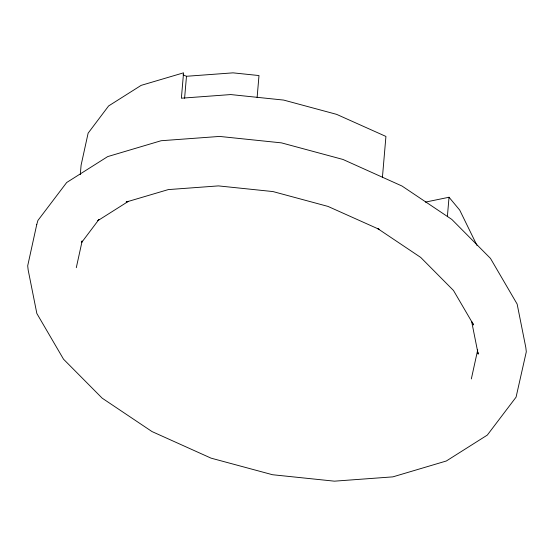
<?xml version="1.0" encoding="UTF-8"?>
<svg xmlns="http://www.w3.org/2000/svg" width="554" height="554" viewBox="0 0 554 554"><rect width="100%" height="100%" fill="white"/><g stroke="black" fill="none" stroke-linecap="round" stroke-linejoin="round"><path stroke-width="0.83" d="M80.288 174.635L81.099 165.175L88.121 133.168L108.612 105.946L141.159 85.364L183.561 72.83L181.38 98.203L230.734 94.568L283.683 100.08L336.617 114.359L385.93 136.436L382.399 177.626M184.593 98.266L186.483 76.279L182.979 74.825M257.111 97.539L258.995 75.552L233.026 72.851L186.483 76.279M447.369 216.683L449.031 197.245L425.437 202.113M76.293 267.693L82.117 241.156M471.336 378.929L477.707 349.899M81.978 241.045L81.521 242.624L99.014 219.384M98.937 219.342L97.829 220.665L128.459 201.303L126.139 202.051L168.284 189.593L218.421 185.895L272.997 191.573L327.968 206.407L379.268 229.377L377.433 228.414L420.701 257.416L453.484 290.469L473.628 324.928L471.648 321.479L478.171 354.138L477.984 352.441M449.031 197.245L459.716 210.104L476.987 245.422M36.786 224.398L27.7 265.788L28.171 270.027L36.855 313.516L63.53 359.2L102.165 398.16L152.018 431.573L211.039 458.137L272.52 474.73L334.436 481.17L392.876 476.862L446.323 460.997L487.312 435.084L516.072 397.156L526.3 351.804L525.829 347.573L517.145 304.077L490.47 258.393L451.835 219.439L401.982 186.019L342.961 159.455L281.48 142.87L219.564 136.429L161.124 140.73L107.677 156.602L66.688 182.508L37.928 220.444L36.786 224.398"/></g></svg>
